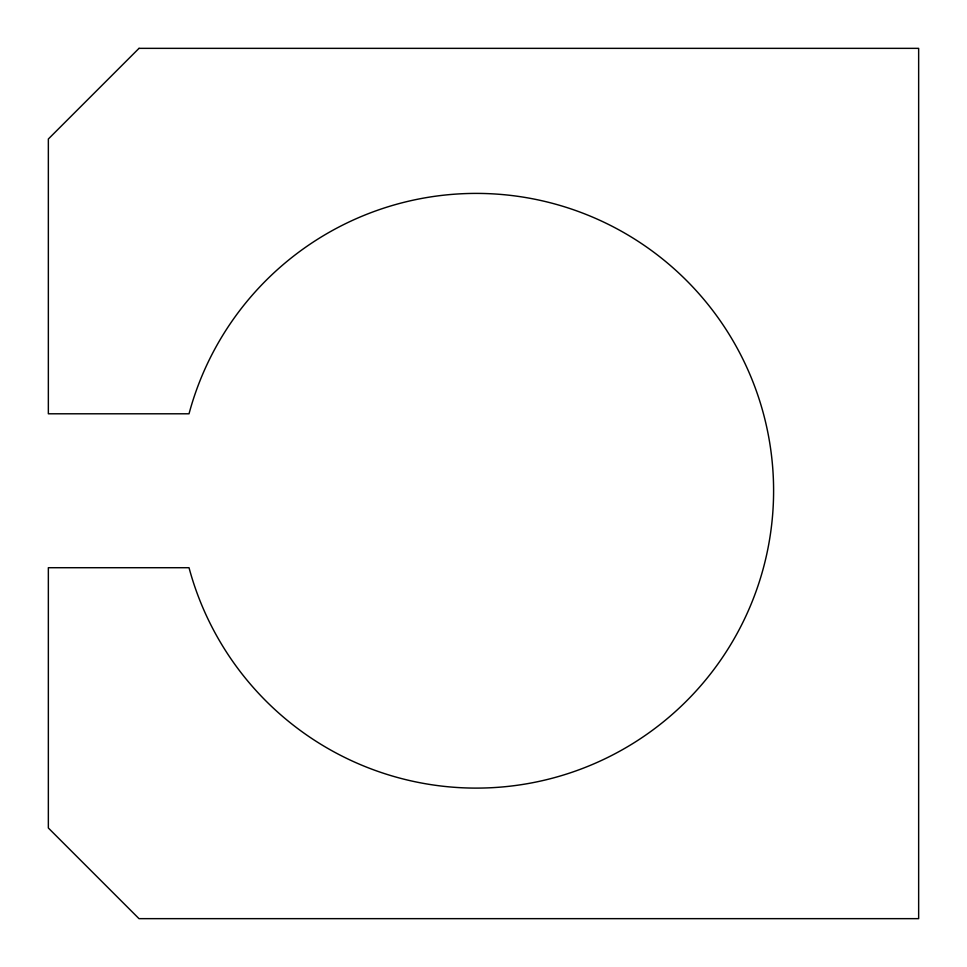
<?xml version="1.0" encoding="UTF-8"?>
<svg xmlns="http://www.w3.org/2000/svg" width="967" height="967" viewBox="0 0 967 967"><rect width="100%" height="100%" fill="white"/><g stroke="black" fill="none" stroke-linecap="round" stroke-linejoin="round"><path stroke-width="1.45" d="M139.006 48.35L48.35 139.006L48.35 413.791L189.024 413.791A297.353 297.353 0 0 1 646.802 247.177A297.353 297.353 0 0 1 646.802 734.328A297.353 297.353 0 0 1 189.024 567.714L48.35 567.714L48.35 827.994L139.006 918.65L918.65 918.65L918.65 48.35L139.006 48.35"/></g></svg>
